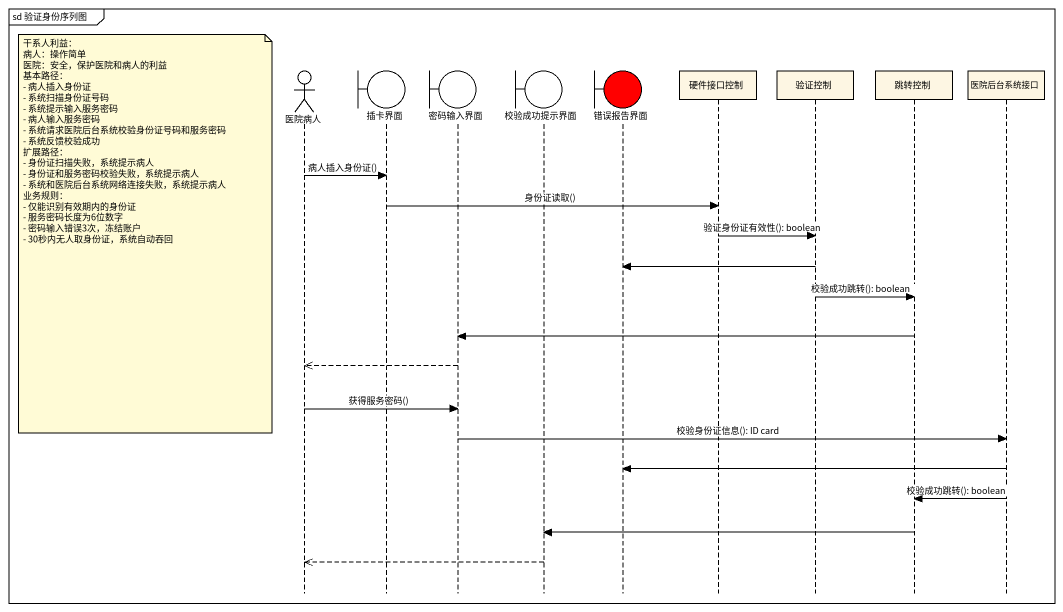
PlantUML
@startuml
mainframe sd 验证身份序列图
hide footbox
actor 医院病人
boundary 插卡界面
boundary 密码输入界面
boundary 校验成功提示界面
boundary 错误报告界面 #FF0000
participant 硬件接口控制
participant 验证控制
participant 跳转控制
participant 医院后台系统接口

医院病人 -> 插卡界面 : 病人插入身份证()
插卡界面 -> 硬件接口控制 : 身份证读取()
note left of 医院病人
  干系人利益：
  病人：操作简单
  医院：安全，保护医院和病人的利益
  基本路径：
  - 病人插入身份证
  - 系统扫描身份证号码
  - 系统提示输入服务密码
  - 病人输入服务密码
  - 系统请求医院后台系统校验身份证号码和服务密码
  - 系统反馈校验成功
  扩展路径：
  - 身份证扫描失败，系统提示病人
  - 身份证和服务密码校验失败，系统提示病人
  - 系统和医院后台系统网络连接失败，系统提示病人
  业务规则：
  - 仅能识别有效期内的身份证
  - 服务密码长度为6位数字
  - 密码输入错误3次，冻结账户
  - 30秒内无人取身份证，系统自动吞回
end note
硬件接口控制 -> 验证控制 : 验证身份证有效性(): boolean
验证控制 -> 错误报告界面
验证控制 -> 跳转控制 : 校验成功跳转(): boolean
跳转控制 -> 密码输入界面
密码输入界面 -->> 医院病人
医院病人 -> 密码输入界面 : 获得服务密码()
密码输入界面 -> 医院后台系统接口 : 校验身份证信息(): ID card
医院后台系统接口 -> 错误报告界面
医院后台系统接口 -> 跳转控制 : 校验成功跳转(): boolean
跳转控制 -> 校验成功提示界面
校验成功提示界面 -->> 医院病人
@enduml
